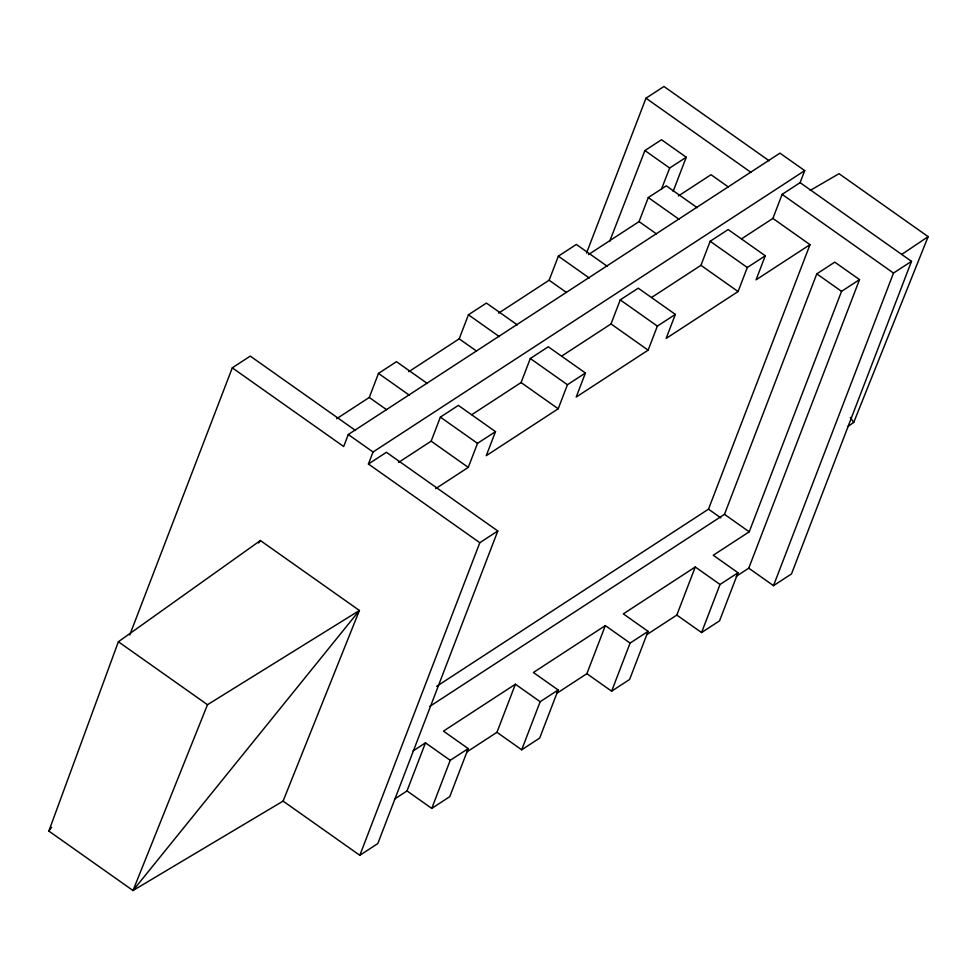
<?xml version="1.0" encoding="UTF-8"?>
<svg xmlns="http://www.w3.org/2000/svg" width="977" height="977" viewBox="0 0 977 977"><rect width="100%" height="100%" fill="white"/><g stroke="black" fill="none" stroke-linecap="round" stroke-linejoin="round"><path stroke-width="1.47" d="M48.85 831.073L118.376 641.755L260.395 540.537L359.414 610.478L283.086 801.103L133.006 890.523L48.85 831.073L51.537 827.372M466.664 752.058L496.951 732.31L515.404 684.218L540.159 701.706L558.148 689.982L533.393 672.494L605.337 625.598L630.092 643.086L648.081 631.362L623.326 613.874L695.27 566.978L720.025 584.466L738.014 572.742L713.259 555.254L749.225 531.806L841.539 291.341L859.528 279.617L834.773 262.141L816.784 273.853L724.482 514.329L429.807 706.395M129.746 634.977L232.294 367.84L250.271 356.117L355.481 430.442M741.519 238.864L772.892 218.421L782.113 194.374L800.102 182.65L804.718 170.633L779.964 153.145L348.288 434.509L343.684 446.526L232.294 367.84M336.638 418.718L369.269 397.456L378.49 373.409L396.479 361.685L427.425 383.546M368.427 464.014L386.416 452.29L497.806 530.975L479.817 542.699L368.427 464.014L373.043 451.997L804.718 170.633M408.704 371.748L459.19 338.836L468.423 314.789L486.412 303.065L517.358 324.926M398.518 462.439L431.15 441.164L440.383 417.118L458.36 405.394L495.498 431.626L486.265 455.673L558.209 408.777L567.442 384.73L585.431 373.006L548.292 346.786L530.303 358.51L521.083 382.557L471.854 414.639M435.657 488.659L468.276 467.397L477.509 443.35L495.498 431.626M498.636 313.128L549.123 280.216L558.356 256.169L576.345 244.445L607.291 266.306M586.518 253.092L645.98 98.201L663.957 86.477L769.168 160.79M283.086 801.103L359.829 855.302L479.817 542.699M497.806 530.975L377.806 843.578L359.829 855.302M394.464 799.113L407.018 790.93L425.471 742.838L450.226 760.314L468.215 748.59L443.46 731.114L515.404 684.218M588.447 254.594L639.056 221.596L648.288 197.549L666.277 185.825L697.212 207.686M585.431 373.006L576.198 397.053L648.142 350.157L657.374 326.11L675.351 314.386L638.225 288.166L620.236 299.89L611.016 323.937L561.787 356.019M407.018 790.93L431.761 808.406L450.226 760.314M673.129 191.394L686.257 157.224L661.502 139.735L644.918 150.543L609.636 241.417M468.215 748.59L449.75 796.682L431.761 808.406M675.351 314.386L666.131 338.433L738.075 291.549L747.307 267.503L765.284 255.779L728.158 229.546L710.169 241.27L700.936 265.317L651.72 297.399M496.951 732.31L521.694 749.799L540.159 701.706M558.148 689.982L539.683 738.075L521.694 749.799M556.585 693.438L586.884 673.69L605.337 625.598M765.284 255.779L756.064 279.825L810.018 244.653L772.892 218.421M586.884 673.69L611.626 691.179L630.092 643.086M648.081 631.362L629.615 679.455L611.626 691.179M436.597 686.379L708.484 509.164L810.018 244.653M646.518 634.818L676.817 615.07L695.27 566.978M676.817 615.07L701.559 632.559L720.025 584.466M738.014 572.742L719.548 620.835L701.559 632.559M736.206 576.357L748.761 568.174L859.528 279.617M748.761 568.174L773.503 585.663L893.503 273.059L911.492 261.335L800.102 182.65M911.492 261.335L791.492 573.939L773.503 585.663M661.405 189.33L669.672 168.032L686.257 157.224M207.49 704.71L133.006 890.523L359.414 610.478L207.49 704.71L118.376 641.755M847.499 426.79L853.703 422.455L928.15 236.654L839.035 173.698L810.189 190.442M258.6 542.992L260.395 540.537M901.759 254.411L928.15 236.654M678.38 195.974L711 174.712L728.329 186.949M413.076 750.922L425.471 742.838M645.98 98.201L751.179 172.514M782.113 194.374L893.503 273.059M644.918 150.543L669.672 168.032M816.784 273.853L841.539 291.341M648.288 197.549L679.235 219.41M710.169 241.27L747.307 267.503M639.056 221.596L656.385 233.845M700.936 265.317L738.075 291.549M558.356 256.169L589.302 278.03M620.236 299.89L657.374 326.11M611.016 323.937L648.142 350.157M549.123 280.216L566.452 292.465M468.423 314.789L499.369 336.65M530.303 358.51L567.442 384.73M724.482 514.329L749.225 531.806M708.484 509.164L720.855 517.908M459.19 338.836L476.52 351.073M521.083 382.557L558.209 408.777M378.49 373.409L409.436 395.27M440.383 417.118L477.509 443.35M369.269 397.456L386.587 409.693M431.15 441.164L468.276 467.397M348.288 434.509L373.043 451.997M850.32 417.387L853.703 422.455"/></g></svg>
